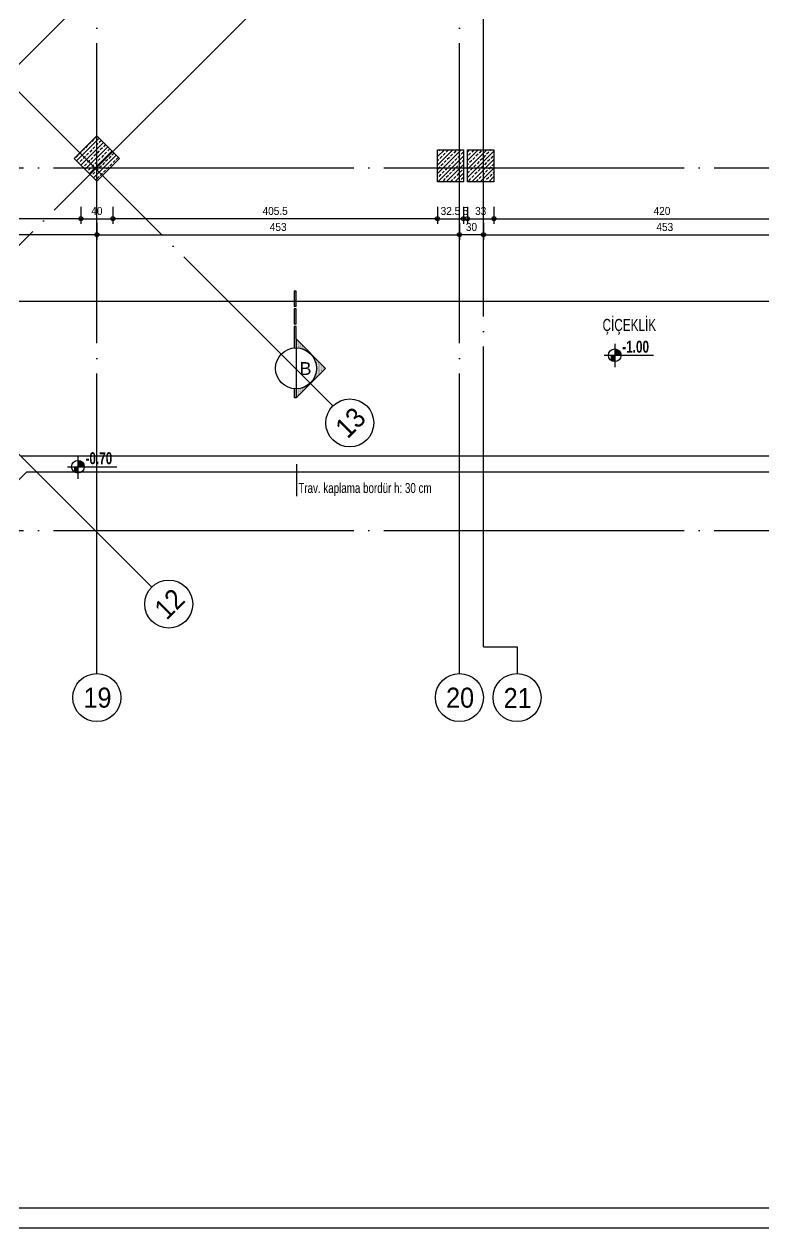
# Model space of a CAD drawing. Extents: x 460786 to 545292, y 30998 to 41694.
# Drawn here: x 489388 to 490312, y 37194 to 38698 of the extents above; entities that cross this region are included whole.
import ezdxf
from ezdxf.enums import TextEntityAlignment as Align

# ---------------------------------------------------------------- set-up
doc = ezdxf.new("R2010")
doc.units = 0
doc.header["$LTSCALE"] = 50
doc.header["$MEASUREMENT"] = 0
doc.header["$PDMODE"] = 35
doc.linetypes.add('DASHDOT', pattern=[5.5, 5, -0.25, 0, -0.25])
doc.layers.get('0').update_dxf_attribs({"linetype": 'CONTINUOUS'})
doc.layers.get('Defpoints').update_dxf_attribs({"linetype": 'CONTINUOUS'})
for name, color, linetype in [('A-Aks Balonu', 2, 'CONTINUOUS'), ('A-Aks Dikey', 12, 'DASHDOT'), ('A-Aks Yatay', 12, 'DASHDOT'), ('A-Betonarme', 6, 'CONTINUOUS'), ('A-Gör 2', 40, 'CONTINUOUS'), ('A-Kesit Yazi', 4, 'CONTINUOUS'), ('A-Kot', 3, 'CONTINUOUS'), ('A-Lejant', 23, 'CONTINUOUS'), ('A-Olcu DIS Yatay', 8, 'CONTINUOUS'), ('A-Tarama 1', 9, 'CONTINUOUS'), ('A-Yazı 1', 200, 'CONTINUOUS'), ('A-Yazı 2', 205, 'CONTINUOUS')]:
    doc.layers.add(name, color=color, linetype=linetype)
doc.styles.add('blkan', font='arial.ttf', dxfattribs={"width": 0.9, "height": 12.5})
doc.styles.get("Standard").update_dxf_attribs({"font": 'arial.ttf', "width": 0.9})
doc.styles.add('STANDARD1', font='arial.ttf')
doc.styles.add('YAZI', font='arialbd.ttf', dxfattribs={"width": 0.9, "height": 150})
doc.dimstyles.new('EXIT', dxfattribs={"dimscale": 50, "dimtxt": 0.23, "dimasz": 0.03, "dimexe": 0.125, "dimexo": 0.5, "dimgap": 0.09, "dimtad": 1, "dimzin": 1, "dimdsep": 46, "dimtxsty": 'Standard', "dimblk": 'TICK', "dimcen": 0.2, "dimadec": 0, "dimazin": 0, "dimtfac": 1, "dimtix": 1, "dimtofl": 0, "dimtmove": 2, "dimatfit": 3, "dimldrblk": 'TICK', "dimfxl": 1, "dimtolj": 1, "dimtzin": 1, "dimarcsym": 0})
pattern_1 = [(225, (-3046.124, 0), (5.30330086, -5.30330086), []), (225, (-3051.4276, 6e-16), (5.30330086, -5.30330086), [3.75, -1.875])]

# ---------------------------------------------------------------- blocks, each defined once
blk = doc.blocks.new('aks')
blk.add_circle((-0.8, 38.6), 60)
at = {"width": 0.9}
blk.add_attdef('AKSNO', text='', height=50, dxfattribs=at).set_placement((-0.8, 38.6), align=Align.MIDDLE_CENTER)
blk = doc.blocks.new('kot-p200')
for p, q in [((11, 26), (11, -46.7)), ((13.6, 10.3), (13.6, -10.4)), ((16.2, 9.8), (16.2, -10.4)), ((18.9, 8.9), (18.9, -10.4)), ((21.5, 7.5), (21.5, -10.4)), ((24.1, 5.6), (24.1, -10.4)), ((26.7, 2.8), (26.7, -10.4)), ((132.5, -10.4), (-21.8, -10.4)), ((0.5, -10.4), (0.5, -25.8)), ((3.1, -10.4), (3.1, -27.2)), ((5.7, -10.4), (5.7, -28.1)), ((8.4, -10.4), (8.4, -28.7)), ((29.4, -1.8), (29.4, -10.4))]:
    blk.add_line(p, q)
blk.add_circle((11.1, -9.2), 19.7)
at = {"style": 'YAZI', "width": 0.7}
blk.add_attdef('KABAKOT', (34.7, -1.3), '', height=37.5, dxfattribs=at)
blk = doc.blocks.new('*X5')
at = {"color": 0}
for p, q in [((116.35625, 394.9875), (116.35625, 394.9875)), ((116.3625, 395), (116.3625, 395)), ((116.36875, 394.9875), (116.36875, 394.9875)), ((116.375, 395), (116.375, 395)), ((116.38125, 395.0125), (116.38125, 395.0125)), ((116.38125, 394.9875), (116.38125, 394.9875)), ((116.3875, 395.025), (116.3875, 395.025)), ((116.3875, 395), (116.3875, 395)), ((116.39375, 395.0125), (116.39375, 395.0125)), ((116.39375, 394.9875), (116.39375, 394.9875)), ((116.4, 395.025), (116.4, 395.025)), ((116.4, 395), (116.4, 395)), ((116.40625, 395.0375), (116.40625, 395.0375)), ((116.40625, 395.0125), (116.40625, 395.0125)), ((116.40625, 394.9875), (116.40625, 394.9875)), ((116.4125, 395.05), (116.4125, 395.05)), ((116.4125, 395.025), (116.4125, 395.025)), ((116.4125, 395), (116.4125, 395)), ((116.41875, 395.0375), (116.41875, 395.0375)), ((116.41875, 395.0125), (116.41875, 395.0125)), ((116.425, 395.05), (116.425, 395.05)), ((116.425, 395.025), (116.425, 395.025)), ((116.425, 395), (116.425, 395)), ((116.43125, 395.0625), (116.43125, 395.0625)), ((116.43125, 395.0375), (116.43125, 395.0375)), ((116.43125, 395.0125), (116.43125, 395.0125)), ((116.4375, 395.075), (116.4375, 395.075)), ((116.4375, 395.05), (116.4375, 395.05)), ((116.4375, 395.025), (116.4375, 395.025)), ((116.4375, 395), (116.4375, 395)), ((116.44375, 395.0625), (116.44375, 395.0625)), ((116.44375, 395.0375), (116.44375, 395.0375)), ((116.44375, 395.0125), (116.44375, 395.0125)), ((116.45, 395.075), (116.45, 395.075)), ((116.45, 395.05), (116.45, 395.05)), ((116.45, 395.025), (116.45, 395.025)), ((116.45, 395), (116.45, 395)), ((116.45625, 395.0875), (116.45625, 395.0875)), ((116.45625, 395.0625), (116.45625, 395.0625)), ((116.45625, 395.0375), (116.45625, 395.0375)), ((116.45625, 395.0125), (116.45625, 395.0125)), ((116.4625, 395.1), (116.4625, 395.1)), ((116.4625, 395.075), (116.4625, 395.075)), ((116.4625, 395.05), (116.4625, 395.05)), ((116.4625, 395.025), (116.4625, 395.025)), ((116.4625, 395), (116.4625, 395)), ((116.46875, 395.0875), (116.46875, 395.0875)), ((116.46875, 395.0625), (116.46875, 395.0625)), ((116.46875, 395.0375), (116.46875, 395.0375)), ((116.46875, 395.0125), (116.46875, 395.0125)), ((116.475, 395.1), (116.475, 395.1)), ((116.475, 395.075), (116.475, 395.075)), ((116.475, 395.05), (116.475, 395.05)), ((116.475, 395.025), (116.475, 395.025)), ((116.48125, 395.1125), (116.48125, 395.1125)), ((116.48125, 395.0875), (116.48125, 395.0875)), ((116.48125, 395.0625), (116.48125, 395.0625)), ((116.48125, 395.0375), (116.48125, 395.0375)), ((116.48125, 395.0125), (116.48125, 395.0125)), ((116.4875, 395.125), (116.4875, 395.125)), ((116.4875, 395.1), (116.4875, 395.1)), ((116.4875, 395.075), (116.4875, 395.075)), ((116.4875, 395.05), (116.4875, 395.05)), ((116.4875, 395.025), (116.4875, 395.025)), ((116.49375, 395.1125), (116.49375, 395.1125)), ((116.49375, 395.0875), (116.49375, 395.0875)), ((116.49375, 395.0625), (116.49375, 395.0625)), ((116.49375, 395.0375), (116.49375, 395.0375)), ((116.49375, 395.0125), (116.49375, 395.0125)), ((116.5, 395.125), (116.5, 395.125)), ((116.5, 395.1), (116.5, 395.1)), ((116.5, 395.075), (116.5, 395.075)), ((116.5, 395.05), (116.5, 395.05)), ((116.5, 395.025), (116.5, 395.025)), ((116.50625, 395.1375), (116.50625, 395.1375)), ((116.50625, 395.1125), (116.50625, 395.1125)), ((116.50625, 395.0875), (116.50625, 395.0875)), ((116.50625, 395.0625), (116.50625, 395.0625)), ((116.50625, 395.0375), (116.50625, 395.0375)), ((116.50625, 395.0125), (116.50625, 395.0125)), ((116.5125, 395.15), (116.5125, 395.15)), ((116.5125, 395.125), (116.5125, 395.125)), ((116.5125, 395.1), (116.5125, 395.1)), ((116.5125, 395.075), (116.5125, 395.075)), ((116.5125, 395.05), (116.5125, 395.05)), ((116.5125, 395.025), (116.5125, 395.025)), ((116.51875, 395.1375), (116.51875, 395.1375)), ((116.51875, 395.1125), (116.51875, 395.1125)), ((116.51875, 395.0875), (116.51875, 395.0875)), ((116.51875, 395.0625), (116.51875, 395.0625)), ((116.51875, 395.0375), (116.51875, 395.0375)), ((116.51875, 395.0125), (116.51875, 395.0125)), ((116.525, 395.15), (116.525, 395.15)), ((116.525, 395.125), (116.525, 395.125)), ((116.525, 395.1), (116.525, 395.1)), ((116.525, 395.075), (116.525, 395.075)), ((116.525, 395.05), (116.525, 395.05)), ((116.525, 395.025), (116.525, 395.025)), ((116.53125, 395.1625), (116.53125, 395.1625)), ((116.53125, 395.1375), (116.53125, 395.1375)), ((116.53125, 395.1125), (116.53125, 395.1125)), ((116.53125, 395.0875), (116.53125, 395.0875)), ((116.53125, 395.0625), (116.53125, 395.0625)), ((116.53125, 395.0375), (116.53125, 395.0375)), ((116.53125, 395.0125), (116.53125, 395.0125)), ((116.5375, 395.175), (116.5375, 395.175)), ((116.5375, 395.15), (116.5375, 395.15)), ((116.5375, 395.125), (116.5375, 395.125)), ((116.5375, 395.1), (116.5375, 395.1)), ((116.5375, 395.075), (116.5375, 395.075)), ((116.5375, 395.05), (116.5375, 395.05)), ((116.5375, 395.025), (116.5375, 395.025)), ((116.54375, 395.1625), (116.54375, 395.1625)), ((116.54375, 395.1375), (116.54375, 395.1375)), ((116.54375, 395.1125), (116.54375, 395.1125)), ((116.54375, 395.0875), (116.54375, 395.0875)), ((116.54375, 395.0625), (116.54375, 395.0625)), ((116.54375, 395.0375), (116.54375, 395.0375)), ((116.54375, 395.0125), (116.54375, 395.0125)), ((116.55, 395.15), (116.55, 395.15)), ((116.55, 395.125), (116.55, 395.125)), ((116.55, 395.1), (116.55, 395.1)), ((116.55, 395.075), (116.55, 395.075)), ((116.55, 395.05), (116.55, 395.05)), ((116.55, 395.025), (116.55, 395.025)), ((116.55625, 395.1625), (116.55625, 395.1625)), ((116.55625, 395.1375), (116.55625, 395.1375)), ((116.55625, 395.1125), (116.55625, 395.1125)), ((116.55625, 395.0875), (116.55625, 395.0875)), ((116.55625, 395.0625), (116.55625, 395.0625)), ((116.55625, 395.0375), (116.55625, 395.0375)), ((116.55625, 395.0125), (116.55625, 395.0125)), ((116.5625, 395.15), (116.5625, 395.15)), ((116.5625, 395.125), (116.5625, 395.125)), ((116.5625, 395.1), (116.5625, 395.1)), ((116.5625, 395.075), (116.5625, 395.075)), ((116.5625, 395.05), (116.5625, 395.05)), ((116.5625, 395.025), (116.5625, 395.025)), ((116.56875, 395.1375), (116.56875, 395.1375)), ((116.56875, 395.1125), (116.56875, 395.1125)), ((116.56875, 395.0875), (116.56875, 395.0875)), ((116.56875, 395.0625), (116.56875, 395.0625)), ((116.56875, 395.0375), (116.56875, 395.0375)), ((116.56875, 395.0125), (116.56875, 395.0125)), ((116.575, 395.125), (116.575, 395.125)), ((116.575, 395.1), (116.575, 395.1)), ((116.575, 395.075), (116.575, 395.075)), ((116.575, 395.05), (116.575, 395.05)), ((116.575, 395.025), (116.575, 395.025)), ((116.58125, 395.1375), (116.58125, 395.1375)), ((116.58125, 395.1125), (116.58125, 395.1125)), ((116.58125, 395.0875), (116.58125, 395.0875)), ((116.58125, 395.0625), (116.58125, 395.0625)), ((116.58125, 395.0375), (116.58125, 395.0375)), ((116.58125, 395.0125), (116.58125, 395.0125)), ((116.5875, 395.125), (116.5875, 395.125)), ((116.5875, 395.1), (116.5875, 395.1)), ((116.5875, 395.075), (116.5875, 395.075)), ((116.5875, 395.05), (116.5875, 395.05)), ((116.5875, 395.025), (116.5875, 395.025)), ((116.59375, 395.1125), (116.59375, 395.1125)), ((116.59375, 395.0875), (116.59375, 395.0875)), ((116.59375, 395.0625), (116.59375, 395.0625)), ((116.59375, 395.0375), (116.59375, 395.0375)), ((116.59375, 395.0125), (116.59375, 395.0125)), ((116.6, 395.1), (116.6, 395.1)), ((116.6, 395.075), (116.6, 395.075)), ((116.6, 395.05), (116.6, 395.05)), ((116.6, 395.025), (116.6, 395.025)), ((116.60625, 395.1125), (116.60625, 395.1125)), ((116.60625, 395.0875), (116.60625, 395.0875)), ((116.60625, 395.0625), (116.60625, 395.0625)), ((116.60625, 395.0375), (116.60625, 395.0375)), ((116.60625, 395.0125), (116.60625, 395.0125)), ((116.6125, 395.1), (116.6125, 395.1)), ((116.6125, 395.075), (116.6125, 395.075)), ((116.6125, 395.05), (116.6125, 395.05)), ((116.6125, 395.025), (116.6125, 395.025)), ((116.61875, 395.0875), (116.61875, 395.0875)), ((116.61875, 395.0625), (116.61875, 395.0625)), ((116.61875, 395.0375), (116.61875, 395.0375)), ((116.61875, 395.0125), (116.61875, 395.0125)), ((116.625, 395.075), (116.625, 395.075)), ((116.625, 395.05), (116.625, 395.05)), ((116.625, 395.025), (116.625, 395.025)), ((116.625, 395), (116.625, 395)), ((116.63125, 395.0875), (116.63125, 395.0875)), ((116.63125, 395.0625), (116.63125, 395.0625)), ((116.63125, 395.0375), (116.63125, 395.0375)), ((116.63125, 395.0125), (116.63125, 395.0125)), ((116.6375, 395.075), (116.6375, 395.075)), ((116.6375, 395.05), (116.6375, 395.05)), ((116.6375, 395.025), (116.6375, 395.025)), ((116.6375, 395), (116.6375, 395)), ((116.64375, 395.0625), (116.64375, 395.0625)), ((116.64375, 395.0375), (116.64375, 395.0375)), ((116.64375, 395.0125), (116.64375, 395.0125)), ((116.65, 395.05), (116.65, 395.05)), ((116.65, 395.025), (116.65, 395.025)), ((116.65, 395), (116.65, 395)), ((116.65625, 395.0625), (116.65625, 395.0625)), ((116.65625, 395.0375), (116.65625, 395.0375)), ((116.65625, 395.0125), (116.65625, 395.0125)), ((116.6625, 395.05), (116.6625, 395.05)), ((116.6625, 395.025), (116.6625, 395.025)), ((116.6625, 395), (116.6625, 395)), ((116.66875, 395.0375), (116.66875, 395.0375)), ((116.66875, 395.0125), (116.66875, 395.0125)), ((116.66875, 394.9875), (116.66875, 394.9875)), ((116.675, 395.025), (116.675, 395.025)), ((116.675, 395), (116.675, 395)), ((116.68125, 395.0375), (116.68125, 395.0375)), ((116.68125, 395.0125), (116.68125, 395.0125)), ((116.68125, 394.9875), (116.68125, 394.9875)), ((116.6875, 395.025), (116.6875, 395.025)), ((116.6875, 395), (116.6875, 395)), ((116.69375, 395.0125), (116.69375, 395.0125)), ((116.69375, 394.9875), (116.69375, 394.9875)), ((116.7, 395), (116.7, 395)), ((116.70625, 395.0125), (116.70625, 395.0125)), ((116.70625, 394.9875), (116.70625, 394.9875)), ((116.7125, 395), (116.7125, 395)), ((116.71875, 394.9875), (116.71875, 394.9875)), ((116.73125, 394.9875), (116.73125, 394.9875)), ((116.1125, 394.75), (116.1125, 394.75)), ((116.125, 394.75), (116.125, 394.75)), ((116.13125, 394.7625), (116.13125, 394.7625)), ((116.1375, 394.775), (116.1375, 394.775)), ((116.1375, 394.75), (116.1375, 394.75)), ((116.14375, 394.7625), (116.14375, 394.7625)), ((116.15, 394.775), (116.15, 394.775)), ((116.15, 394.75), (116.15, 394.75)), ((116.15625, 394.7875), (116.15625, 394.7875)), ((116.15625, 394.7625), (116.15625, 394.7625)), ((116.1625, 394.8), (116.1625, 394.8)), ((116.1625, 394.775), (116.1625, 394.775)), ((116.1625, 394.75), (116.1625, 394.75)), ((116.16875, 394.7875), (116.16875, 394.7875)), ((116.16875, 394.7625), (116.16875, 394.7625)), ((116.175, 394.8), (116.175, 394.8)), ((116.175, 394.775), (116.175, 394.775)), ((116.18125, 394.8125), (116.18125, 394.8125)), ((116.18125, 394.7875), (116.18125, 394.7875)), ((116.1875, 394.825), (116.1875, 394.825)), ((116.1875, 394.8), (116.1875, 394.8)), ((116.19375, 394.8125), (116.19375, 394.8125)), ((116.2, 394.825), (116.2, 394.825)), ((116.20625, 394.8375), (116.20625, 394.8375)), ((116.2125, 394.85), (116.2125, 394.85)), ((116.23125, 394.8625), (116.23125, 394.8625)), ((116.2375, 394.875), (116.2375, 394.875)), ((116.25625, 394.8875), (116.25625, 394.8875)), ((116.2625, 394.9), (116.2625, 394.9)), ((116.28125, 394.9125), (116.28125, 394.9125)), ((116.2875, 394.925), (116.2875, 394.925)), ((116.30625, 394.9375), (116.30625, 394.9375)), ((116.3125, 394.95), (116.3125, 394.95)), ((116.325, 394.95), (116.325, 394.95)), ((116.33125, 394.9625), (116.33125, 394.9625)), ((116.3375, 394.975), (116.3375, 394.975)), ((116.34375, 394.9625), (116.34375, 394.9625)), ((116.35, 394.975), (116.35, 394.975)), ((116.35625, 394.9625), (116.35625, 394.9625)), ((116.3625, 394.975), (116.3625, 394.975)), ((116.375, 394.975), (116.375, 394.975)), ((116.7125, 394.975), (116.7125, 394.975)), ((116.725, 394.975), (116.725, 394.975)), ((116.73125, 394.9625), (116.73125, 394.9625)), ((116.7375, 394.975), (116.7375, 394.975)), ((116.74375, 394.9625), (116.74375, 394.9625)), ((116.75, 394.95), (116.75, 394.95)), ((116.75625, 394.9625), (116.75625, 394.9625)), ((116.7625, 394.95), (116.7625, 394.95)), ((116.76875, 394.9375), (116.76875, 394.9375)), ((116.78125, 394.9375), (116.78125, 394.9375)), ((116.7875, 394.925), (116.7875, 394.925)), ((116.80625, 394.9125), (116.80625, 394.9125)), ((116.83125, 394.8875), (116.83125, 394.8875)), ((116.85625, 394.8625), (116.85625, 394.8625)), ((116.8625, 394.85), (116.8625, 394.85)), ((116.88125, 394.8375), (116.88125, 394.8375)), ((116.8875, 394.825), (116.8875, 394.825)), ((116.89375, 394.8125), (116.89375, 394.8125)), ((116.9, 394.8), (116.9, 394.8)), ((116.90625, 394.8125), (116.90625, 394.8125)), ((116.90625, 394.7875), (116.90625, 394.7875)), ((116.9125, 394.8), (116.9125, 394.8)), ((116.9125, 394.775), (116.9125, 394.775)), ((116.91875, 394.7875), (116.91875, 394.7875)), ((116.91875, 394.7625), (116.91875, 394.7625)), ((116.925, 394.775), (116.925, 394.775)), ((116.925, 394.75), (116.925, 394.75)), ((116.93125, 394.7875), (116.93125, 394.7875)), ((116.93125, 394.7625), (116.93125, 394.7625)), ((116.9375, 394.775), (116.9375, 394.775)), ((116.9375, 394.75), (116.9375, 394.75)), ((116.94375, 394.7625), (116.94375, 394.7625)), ((116.95, 394.75), (116.95, 394.75)), ((116.95625, 394.7625), (116.95625, 394.7625)), ((116.9625, 394.75), (116.9625, 394.75)), ((115.98125, 394.6125), (115.98125, 394.6125)), ((115.9875, 394.625), (115.9875, 394.625)), ((115.99375, 394.6125), (115.99375, 394.6125)), ((116, 394.625), (116, 394.625)), ((116.00625, 394.6375), (116.00625, 394.6375)), ((116.00625, 394.6125), (116.00625, 394.6125)), ((116.0125, 394.65), (116.0125, 394.65)), ((116.0125, 394.625), (116.0125, 394.625)), ((116.01875, 394.6375), (116.01875, 394.6375)), ((116.01875, 394.6125), (116.01875, 394.6125)), ((116.025, 394.65), (116.025, 394.65)), ((116.025, 394.625), (116.025, 394.625)), ((116.03125, 394.6625), (116.03125, 394.6625)), ((116.03125, 394.6375), (116.03125, 394.6375)), ((116.03125, 394.6125), (116.03125, 394.6125)), ((116.0375, 394.675), (116.0375, 394.675)), ((116.0375, 394.65), (116.0375, 394.65)), ((116.0375, 394.625), (116.0375, 394.625)), ((116.04375, 394.6625), (116.04375, 394.6625)), ((116.04375, 394.6375), (116.04375, 394.6375)), ((116.04375, 394.6125), (116.04375, 394.6125)), ((116.05, 394.675), (116.05, 394.675)), ((116.05, 394.65), (116.05, 394.65)), ((116.05, 394.625), (116.05, 394.625)), ((116.05625, 394.6875), (116.05625, 394.6875)), ((116.05625, 394.6625), (116.05625, 394.6625)), ((116.05625, 394.6375), (116.05625, 394.6375)), ((116.05625, 394.6125), (116.05625, 394.6125)), ((116.0625, 394.7), (116.0625, 394.7)), ((116.0625, 394.675), (116.0625, 394.675)), ((116.0625, 394.65), (116.0625, 394.65)), ((116.0625, 394.625), (116.0625, 394.625)), ((116.06875, 394.6875), (116.06875, 394.6875)), ((116.06875, 394.6625), (116.06875, 394.6625)), ((116.06875, 394.6375), (116.06875, 394.6375)), ((116.06875, 394.6125), (116.06875, 394.6125)), ((116.075, 394.7), (116.075, 394.7)), ((116.075, 394.675), (116.075, 394.675)), ((116.075, 394.65), (116.075, 394.65)), ((116.075, 394.625), (116.075, 394.625)), ((116.08125, 394.7125), (116.08125, 394.7125)), ((116.08125, 394.6875), (116.08125, 394.6875)), ((116.08125, 394.6625), (116.08125, 394.6625)), ((116.08125, 394.6375), (116.08125, 394.6375)), ((116.08125, 394.6125), (116.08125, 394.6125)), ((116.0875, 394.725), (116.0875, 394.725)), ((116.0875, 394.7), (116.0875, 394.7)), ((116.0875, 394.675), (116.0875, 394.675)), ((116.0875, 394.65), (116.0875, 394.65)), ((116.0875, 394.625), (116.0875, 394.625)), ((116.09375, 394.7125), (116.09375, 394.7125)), ((116.09375, 394.6875), (116.09375, 394.6875)), ((116.09375, 394.6625), (116.09375, 394.6625)), ((116.09375, 394.6375), (116.09375, 394.6375)), ((116.09375, 394.6125), (116.09375, 394.6125)), ((116.1, 394.725), (116.1, 394.725)), ((116.1, 394.7), (116.1, 394.7)), ((116.1, 394.675), (116.1, 394.675)), ((116.1, 394.65), (116.1, 394.65)), ((116.1, 394.625), (116.1, 394.625)), ((116.10625, 394.7375), (116.10625, 394.7375)), ((116.10625, 394.7125), (116.10625, 394.7125)), ((116.10625, 394.6875), (116.10625, 394.6875)), ((116.10625, 394.6625), (116.10625, 394.6625)), ((116.10625, 394.6375), (116.10625, 394.6375)), ((116.10625, 394.6125), (116.10625, 394.6125)), ((116.1125, 394.725), (116.1125, 394.725)), ((116.1125, 394.7), (116.1125, 394.7)), ((116.1125, 394.675), (116.1125, 394.675)), ((116.1125, 394.65), (116.1125, 394.65)), ((116.1125, 394.625), (116.1125, 394.625)), ((116.11875, 394.7375), (116.11875, 394.7375)), ((116.11875, 394.7125), (116.11875, 394.7125)), ((116.11875, 394.6875), (116.11875, 394.6875)), ((116.11875, 394.6625), (116.11875, 394.6625)), ((116.11875, 394.6375), (116.11875, 394.6375)), ((116.11875, 394.6125), (116.11875, 394.6125)), ((116.125, 394.725), (116.125, 394.725)), ((116.125, 394.7), (116.125, 394.7)), ((116.125, 394.675), (116.125, 394.675)), ((116.125, 394.65), (116.125, 394.65)), ((116.125, 394.625), (116.125, 394.625)), ((116.13125, 394.7375), (116.13125, 394.7375)), ((116.13125, 394.7125), (116.13125, 394.7125)), ((116.13125, 394.6875), (116.13125, 394.6875)), ((116.13125, 394.6625), (116.13125, 394.6625)), ((116.13125, 394.6375), (116.13125, 394.6375)), ((116.13125, 394.6125), (116.13125, 394.6125)), ((116.1375, 394.725), (116.1375, 394.725)), ((116.1375, 394.7), (116.1375, 394.7)), ((116.1375, 394.675), (116.1375, 394.675)), ((116.1375, 394.65), (116.1375, 394.65)), ((116.1375, 394.625), (116.1375, 394.625)), ((116.14375, 394.7375), (116.14375, 394.7375)), ((116.14375, 394.7125), (116.14375, 394.7125)), ((116.14375, 394.6875), (116.14375, 394.6875)), ((116.14375, 394.6625), (116.14375, 394.6625)), ((116.15, 394.725), (116.15, 394.725)), ((116.15, 394.7), (116.15, 394.7)), ((116.15625, 394.7375), (116.15625, 394.7375)), ((116.925, 394.725), (116.925, 394.725)), ((116.93125, 394.7375), (116.93125, 394.7375)), ((116.93125, 394.7125), (116.93125, 394.7125)), ((116.9375, 394.725), (116.9375, 394.725)), ((116.9375, 394.7), (116.9375, 394.7)), ((116.9375, 394.675), (116.9375, 394.675)), ((116.94375, 394.7375), (116.94375, 394.7375)), ((116.94375, 394.7125), (116.94375, 394.7125)), ((116.94375, 394.6875), (116.94375, 394.6875)), ((116.94375, 394.6625), (116.94375, 394.6625)), ((116.94375, 394.6375), (116.94375, 394.6375)), ((116.94375, 394.6125), (116.94375, 394.6125)), ((116.95, 394.725), (116.95, 394.725)), ((116.95, 394.7), (116.95, 394.7)), ((116.95, 394.675), (116.95, 394.675)), ((116.95, 394.65), (116.95, 394.65)), ((116.95, 394.625), (116.95, 394.625)), ((116.95625, 394.7375), (116.95625, 394.7375)), ((116.95625, 394.7125), (116.95625, 394.7125)), ((116.95625, 394.6875), (116.95625, 394.6875)), ((116.95625, 394.6625), (116.95625, 394.6625)), ((116.95625, 394.6375), (116.95625, 394.6375)), ((116.95625, 394.6125), (116.95625, 394.6125)), ((116.9625, 394.725), (116.9625, 394.725)), ((116.9625, 394.7), (116.9625, 394.7)), ((116.9625, 394.675), (116.9625, 394.675)), ((116.9625, 394.65), (116.9625, 394.65)), ((116.9625, 394.625), (116.9625, 394.625)), ((116.96875, 394.7375), (116.96875, 394.7375)), ((116.96875, 394.7125), (116.96875, 394.7125)), ((116.96875, 394.6875), (116.96875, 394.6875)), ((116.96875, 394.6625), (116.96875, 394.6625)), ((116.96875, 394.6375), (116.96875, 394.6375)), ((116.96875, 394.6125), (116.96875, 394.6125)), ((116.975, 394.725), (116.975, 394.725)), ((116.975, 394.7), (116.975, 394.7)), ((116.975, 394.675), (116.975, 394.675)), ((116.975, 394.65), (116.975, 394.65)), ((116.975, 394.625), (116.975, 394.625)), ((116.98125, 394.7375), (116.98125, 394.7375)), ((116.98125, 394.7125), (116.98125, 394.7125)), ((116.98125, 394.6875), (116.98125, 394.6875)), ((116.98125, 394.6625), (116.98125, 394.6625)), ((116.98125, 394.6375), (116.98125, 394.6375)), ((116.98125, 394.6125), (116.98125, 394.6125)), ((116.9875, 394.725), (116.9875, 394.725)), ((116.9875, 394.7), (116.9875, 394.7)), ((116.9875, 394.675), (116.9875, 394.675)), ((116.9875, 394.65), (116.9875, 394.65)), ((116.9875, 394.625), (116.9875, 394.625)), ((116.99375, 394.7125), (116.99375, 394.7125)), ((116.99375, 394.6875), (116.99375, 394.6875)), ((116.99375, 394.6625), (116.99375, 394.6625)), ((116.99375, 394.6375), (116.99375, 394.6375)), ((116.99375, 394.6125), (116.99375, 394.6125)), ((117, 394.7), (117, 394.7)), ((117, 394.675), (117, 394.675)), ((117, 394.65), (117, 394.65)), ((117, 394.625), (117, 394.625)), ((117.00625, 394.7125), (117.00625, 394.7125)), ((117.00625, 394.6875), (117.00625, 394.6875)), ((117.00625, 394.6625), (117.00625, 394.6625)), ((117.00625, 394.6375), (117.00625, 394.6375)), ((117.00625, 394.6125), (117.00625, 394.6125)), ((117.0125, 394.7), (117.0125, 394.7)), ((117.0125, 394.675), (117.0125, 394.675)), ((117.0125, 394.65), (117.0125, 394.65)), ((117.0125, 394.625), (117.0125, 394.625)), ((117.01875, 394.6875), (117.01875, 394.6875)), ((117.01875, 394.6625), (117.01875, 394.6625)), ((117.01875, 394.6375), (117.01875, 394.6375)), ((117.01875, 394.6125), (117.01875, 394.6125)), ((117.025, 394.675), (117.025, 394.675)), ((117.025, 394.65), (117.025, 394.65)), ((117.025, 394.625), (117.025, 394.625)), ((117.03125, 394.6875), (117.03125, 394.6875)), ((117.03125, 394.6625), (117.03125, 394.6625)), ((117.03125, 394.6375), (117.03125, 394.6375)), ((117.03125, 394.6125), (117.03125, 394.6125)), ((117.0375, 394.675), (117.0375, 394.675)), ((117.0375, 394.65), (117.0375, 394.65)), ((117.0375, 394.625), (117.0375, 394.625)), ((117.04375, 394.6625), (117.04375, 394.6625)), ((117.04375, 394.6375), (117.04375, 394.6375)), ((117.04375, 394.6125), (117.04375, 394.6125)), ((117.05, 394.65), (117.05, 394.65)), ((117.05, 394.625), (117.05, 394.625)), ((117.05625, 394.6625), (117.05625, 394.6625)), ((117.05625, 394.6375), (117.05625, 394.6375)), ((117.05625, 394.6125), (117.05625, 394.6125)), ((117.0625, 394.65), (117.0625, 394.65)), ((117.0625, 394.625), (117.0625, 394.625)), ((117.06875, 394.6375), (117.06875, 394.6375)), ((117.06875, 394.6125), (117.06875, 394.6125)), ((117.075, 394.625), (117.075, 394.625)), ((117.08125, 394.6375), (117.08125, 394.6375)), ((117.08125, 394.6125), (117.08125, 394.6125)), ((117.0875, 394.625), (117.0875, 394.625)), ((117.09375, 394.6125), (117.09375, 394.6125)), ((117.10625, 394.6125), (117.10625, 394.6125))]:
    blk.add_line(p, q, dxfattribs=at)
blk = doc.blocks.new('kesit-p2')
h = blk.add_hatch()
h.set_pattern_fill('DOTS', scale=0.2, angle=90)
h.set_pattern_definition([(90, (294857.23727, 191937.31927), (-0.3175, 0.15875), [0, -0.3175])])
h.paths.add_polyline_path([(107.5, 62.4), (107.5, 51.2, -0.023249), (109.9, 51.1), (109.9, 62.4)])
h.paths.add_polyline_path([(107.5, 0), (107.5, -11.2), (107.5, -26.5), (109.9, -26.5), (109.9, 0.1, -0.023249)])
h.paths.add_polyline_path([(107.5, -29.5), (107.5, -48.6), (109.9, -48.6), (109.9, -29.5)])
h.paths.add_polyline_path([(107.5, -51.5), (107.5, -70.6), (109.9, -70.6), (109.9, -51.5)])
at = {"color": 0}
for p, q in [((107.5, 62.4), (70.7, 25.6)), ((107.5, -11.2), (107.5, 62.4)), ((109.9, 51.1), (109.9, 62.4)), ((107.5, -11.2), (70.7, 25.6)), ((109.9, -26.5), (109.9, 0.1)), ((109.9, -48.6), (109.9, -29.5)), ((109.9, -70.6), (109.9, -51.5))]:
    blk.add_line(p, q, dxfattribs=at)
for p, q in [((107.5, 62.4), (109.9, 62.4)), ((107.5, -11.2), (107.5, -26.5)), ((107.5, -26.5), (109.9, -26.5)), ((107.5, -29.5), (107.5, -48.6)), ((107.5, -29.5), (109.9, -29.5)), ((107.5, -48.6), (109.9, -48.6)), ((107.5, -51.5), (107.5, -70.6)), ((107.5, -51.5), (109.9, -51.5)), ((107.5, -70.6), (109.9, -70.6))]:
    blk.add_line(p, q)
blk.add_circle((107.5, 25.6), 25.6, dxfattribs=at)
at = {"color": 7, "xscale": 64, "yscale": 64, "zscale": 64, "rotation": 90}
blk.add_blockref('*X5', (25362.4, -7433.1), dxfattribs=at)
at = {"style": 'STANDARD1'}
blk.add_attdef('TEXT', text='', height=16, dxfattribs=at).set_placement((95.7, 25.8), align=Align.MIDDLE_CENTER)
at = {"style": 'STANDARD1', "width": 0.6}
blk.add_attdef('TEXT', text='', height=12, dxfattribs=at).set_placement((119.9, 26.6), align=Align.MIDDLE_CENTER)
blk = doc.blocks.new('TICK', base_point=(53.7, 38.1))
blk.add_line((55.4, 38.1), (52, 38.1))
blk.add_circle((53.7, 38.1), 1.67)
blk = doc.blocks.new('*D554')
at = {"layer": 'A-Olcu DIS Yatay', "color": 0, "lineweight": -2, "transparency": 16777216}
for p, q in [((489026.1, 38449.5), (489026.1, 38428.2)), ((489479.1, 38449.5), (489479.1, 38428.2)), ((489477.6, 38434.5), (489027.6, 38434.5))]:
    blk.add_line(p, q, dxfattribs=at)
at = {"layer": 'Defpoints', "color": 0, "transparency": 16777216}
for p in [(489026.1, 38474.5), (489479.1, 38474.5), (489026.1, 38434.5)]:
    blk.add_point(p, dxfattribs=at)
at = {"layer": 'A-Olcu DIS Yatay', "color": 0, "lineweight": -2, "transparency": 16777216, "xscale": 1.5, "yscale": 1.5, "zscale": 1.5}
for p, rotation in [((489026.1, 38434.5), 179.9999999999964), ((489479.1, 38434.5), 359.9999999999963)]:
    blk.add_blockref('TICK', p, dxfattribs=dict(at, rotation=rotation))
at = {"layer": 'A-Olcu DIS Yatay', "color": 0, "transparency": 16777216, "insert": (489252.6, 38444.1), "char_height": 10, "attachment_point": 5}
blk.add_mtext('\\A1;453', dxfattribs=at)
blk = doc.blocks.new('*D555')
at = {"layer": 'A-Olcu DIS Yatay', "color": 0, "lineweight": -2, "transparency": 16777216}
for p, q in [((489479.1, 38449.5), (489479.1, 38428.2)), ((489932.1, 38449.5), (489932.1, 38428.2)), ((489480.6, 38434.5), (489930.6, 38434.5))]:
    blk.add_line(p, q, dxfattribs=at)
at = {"layer": 'Defpoints', "color": 0, "transparency": 16777216}
for p in [(489479.1, 38474.5), (489932.1, 38474.5), (489932.1, 38434.5)]:
    blk.add_point(p, dxfattribs=at)
at = {"layer": 'A-Olcu DIS Yatay', "color": 0, "lineweight": -2, "transparency": 16777216, "xscale": 1.5, "yscale": 1.5, "zscale": 1.5, "rotation": 180}
blk.add_blockref('TICK', (489479.1, 38434.5), dxfattribs=at)
at = {"layer": 'A-Olcu DIS Yatay', "color": 0, "lineweight": -2, "transparency": 16777216, "xscale": 1.5, "yscale": 1.5, "zscale": 1.5}
blk.add_blockref('TICK', (489932.1, 38434.5), dxfattribs=at)
at = {"layer": 'A-Olcu DIS Yatay', "color": 0, "transparency": 16777216, "insert": (489705.6, 38444.1), "char_height": 10, "attachment_point": 5}
blk.add_mtext('\\A1;453', dxfattribs=at)
blk = doc.blocks.new('*D556')
at = {"layer": 'A-Olcu DIS Yatay', "color": 0, "lineweight": -2, "transparency": 16777216}
for p, q in [((489932.1, 38449.5), (489932.1, 38428.2)), ((489962.1, 38449.5), (489962.1, 38428.2)), ((489960.6, 38434.5), (489933.6, 38434.5))]:
    blk.add_line(p, q, dxfattribs=at)
at = {"layer": 'Defpoints', "color": 0, "transparency": 16777216}
for p in [(489932.1, 38474.5), (489962.1, 38474.5), (489932.1, 38434.5)]:
    blk.add_point(p, dxfattribs=at)
at = {"layer": 'A-Olcu DIS Yatay', "color": 0, "lineweight": -2, "transparency": 16777216, "xscale": 1.5, "yscale": 1.5, "zscale": 1.5}
for p, rotation in [((489932.1, 38434.5), 180.0000000000139), ((489962.1, 38434.5), 1.390887405250396e-11)]:
    blk.add_blockref('TICK', p, dxfattribs=dict(at, rotation=rotation))
at = {"layer": 'A-Olcu DIS Yatay', "color": 0, "transparency": 16777216, "insert": (489947.1, 38444.1), "char_height": 10, "attachment_point": 5}
blk.add_mtext('\\A1;30', dxfattribs=at)
blk = doc.blocks.new('*D557')
at = {"layer": 'A-Olcu DIS Yatay', "color": 0, "lineweight": -2, "transparency": 16777216}
for p, q in [((489962.1, 38449.5), (489962.1, 38428.2)), ((490415.1, 38449.5), (490415.1, 38428.2)), ((489963.6, 38434.5), (490413.6, 38434.5))]:
    blk.add_line(p, q, dxfattribs=at)
at = {"layer": 'Defpoints', "color": 0, "transparency": 16777216}
for p in [(489962.1, 38474.5), (490415.1, 38474.5), (490415.1, 38434.5)]:
    blk.add_point(p, dxfattribs=at)
at = {"layer": 'A-Olcu DIS Yatay', "color": 0, "lineweight": -2, "transparency": 16777216, "xscale": 1.5, "yscale": 1.5, "zscale": 1.5, "rotation": 180}
blk.add_blockref('TICK', (489962.1, 38434.5), dxfattribs=at)
at = {"layer": 'A-Olcu DIS Yatay', "color": 0, "lineweight": -2, "transparency": 16777216, "xscale": 1.5, "yscale": 1.5, "zscale": 1.5}
blk.add_blockref('TICK', (490415.1, 38434.5), dxfattribs=at)
at = {"layer": 'A-Olcu DIS Yatay', "color": 0, "transparency": 16777216, "insert": (490188.6, 38444.1), "char_height": 10, "attachment_point": 5}
blk.add_mtext('\\A1;453', dxfattribs=at)
blk = doc.blocks.new('*D570')
at = {"layer": 'A-Olcu DIS Yatay', "color": 0, "lineweight": -2, "transparency": 16777216}
for p, q in [((489031.7, 38469.5), (489031.7, 38448.2)), ((489459.1, 38469.5), (489459.1, 38448.2)), ((489457.6, 38454.5), (489033.2, 38454.5))]:
    blk.add_line(p, q, dxfattribs=at)
at = {"layer": 'Defpoints', "color": 0, "transparency": 16777216}
for p in [(489031.7, 38494.5), (489459.1, 38494.5), (489031.7, 38454.5)]:
    blk.add_point(p, dxfattribs=at)
at = {"layer": 'A-Olcu DIS Yatay', "color": 0, "lineweight": -2, "transparency": 16777216, "xscale": 1.5, "yscale": 1.5, "zscale": 1.5}
for p, rotation in [((489031.7, 38454.5), 179.999999999998), ((489459.1, 38454.5), 359.9999999999981)]:
    blk.add_blockref('TICK', p, dxfattribs=dict(at, rotation=rotation))
at = {"layer": 'A-Olcu DIS Yatay', "color": 0, "transparency": 16777216, "insert": (489245.4, 38464), "char_height": 10, "attachment_point": 5}
blk.add_mtext('\\A1;427.4', dxfattribs=at)
blk = doc.blocks.new('*D571')
at = {"layer": 'A-Olcu DIS Yatay', "color": 0, "lineweight": -2, "transparency": 16777216}
for p, q in [((489459.1, 38469.5), (489459.1, 38448.2)), ((489499.1, 38469.5), (489499.1, 38448.2)), ((489460.6, 38454.5), (489497.6, 38454.5))]:
    blk.add_line(p, q, dxfattribs=at)
at = {"layer": 'Defpoints', "color": 0, "transparency": 16777216}
for p in [(489459.1, 38494.5), (489499.1, 38494.5), (489499.1, 38454.5)]:
    blk.add_point(p, dxfattribs=at)
at = {"layer": 'A-Olcu DIS Yatay', "color": 0, "lineweight": -2, "transparency": 16777216, "xscale": 1.5, "yscale": 1.5, "zscale": 1.5, "rotation": 180}
blk.add_blockref('TICK', (489459.1, 38454.5), dxfattribs=at)
at = {"layer": 'A-Olcu DIS Yatay', "color": 0, "lineweight": -2, "transparency": 16777216, "xscale": 1.5, "yscale": 1.5, "zscale": 1.5}
blk.add_blockref('TICK', (489499.1, 38454.5), dxfattribs=at)
at = {"layer": 'A-Olcu DIS Yatay', "color": 0, "transparency": 16777216, "insert": (489479.1, 38464.1), "char_height": 10, "attachment_point": 5}
blk.add_mtext('\\A1;40', dxfattribs=at)
blk = doc.blocks.new('*D572')
at = {"layer": 'A-Olcu DIS Yatay', "color": 0, "lineweight": -2, "transparency": 16777216}
for p, q in [((489499.1, 38469.5), (489499.1, 38448.2)), ((489904.6, 38469.5), (489904.6, 38448.2)), ((489903.1, 38454.5), (489500.6, 38454.5))]:
    blk.add_line(p, q, dxfattribs=at)
at = {"layer": 'Defpoints', "color": 0, "transparency": 16777216}
for p in [(489499.1, 38494.5), (489904.6, 38494.5), (489499.1, 38454.5)]:
    blk.add_point(p, dxfattribs=at)
at = {"layer": 'A-Olcu DIS Yatay', "color": 0, "lineweight": -2, "transparency": 16777216, "xscale": 1.5, "yscale": 1.5, "zscale": 1.5}
for p, rotation in [((489499.1, 38454.5), 179.999999999998), ((489904.6, 38454.5), 359.999999999998)]:
    blk.add_blockref('TICK', p, dxfattribs=dict(at, rotation=rotation))
at = {"layer": 'A-Olcu DIS Yatay', "color": 0, "transparency": 16777216, "insert": (489701.8, 38464.1), "char_height": 10, "attachment_point": 5}
blk.add_mtext('\\A1;405.5', dxfattribs=at)
blk = doc.blocks.new('*D573')
at = {"layer": 'A-Olcu DIS Yatay', "color": 0, "lineweight": -2, "transparency": 16777216}
for p, q in [((489975.1, 38469.5), (489975.1, 38448.2)), ((490395.1, 38469.5), (490395.1, 38448.2)), ((489976.6, 38454.5), (490393.6, 38454.5))]:
    blk.add_line(p, q, dxfattribs=at)
at = {"layer": 'Defpoints', "color": 0, "transparency": 16777216}
for p in [(489975.1, 38494.5), (490395.1, 38494.5), (490395.1, 38454.5)]:
    blk.add_point(p, dxfattribs=at)
at = {"layer": 'A-Olcu DIS Yatay', "color": 0, "lineweight": -2, "transparency": 16777216, "xscale": 1.5, "yscale": 1.5, "zscale": 1.5, "rotation": 180}
blk.add_blockref('TICK', (489975.1, 38454.5), dxfattribs=at)
at = {"layer": 'A-Olcu DIS Yatay', "color": 0, "lineweight": -2, "transparency": 16777216, "xscale": 1.5, "yscale": 1.5, "zscale": 1.5}
blk.add_blockref('TICK', (490395.1, 38454.5), dxfattribs=at)
at = {"layer": 'A-Olcu DIS Yatay', "color": 0, "transparency": 16777216, "insert": (490185.1, 38464.1), "char_height": 10, "attachment_point": 5}
blk.add_mtext('\\A1;420', dxfattribs=at)
blk = doc.blocks.new('*D574')
at = {"layer": 'A-Olcu DIS Yatay', "color": 0, "lineweight": -2, "transparency": 16777216}
for p, q in [((489904.6, 38469.5), (489904.6, 38448.2)), ((489937.1, 38469.5), (489937.1, 38448.2)), ((489906.1, 38454.5), (489935.6, 38454.5))]:
    blk.add_line(p, q, dxfattribs=at)
at = {"layer": 'Defpoints', "color": 0, "transparency": 16777216}
for p in [(489904.6, 38494.5), (489937.1, 38494.5), (489937.1, 38454.5)]:
    blk.add_point(p, dxfattribs=at)
at = {"layer": 'A-Olcu DIS Yatay', "color": 0, "lineweight": -2, "transparency": 16777216, "xscale": 1.5, "yscale": 1.5, "zscale": 1.5, "rotation": 180}
blk.add_blockref('TICK', (489904.6, 38454.5), dxfattribs=at)
at = {"layer": 'A-Olcu DIS Yatay', "color": 0, "lineweight": -2, "transparency": 16777216, "xscale": 1.5, "yscale": 1.5, "zscale": 1.5}
blk.add_blockref('TICK', (489937.1, 38454.5), dxfattribs=at)
at = {"layer": 'A-Olcu DIS Yatay', "color": 0, "transparency": 16777216, "insert": (489920.8, 38464.1), "char_height": 10, "attachment_point": 5}
blk.add_mtext('\\A1;32.5', dxfattribs=at)
blk = doc.blocks.new('*D575')
at = {"layer": 'A-Olcu DIS Yatay', "color": 0, "lineweight": -2, "transparency": 16777216}
for p, q in [((489937.1, 38469.5), (489937.1, 38448.2)), ((489942.1, 38469.5), (489942.1, 38448.2)), ((489935.6, 38454.5), (489934.1, 38454.5)), ((489943.6, 38454.5), (489945.1, 38454.5))]:
    blk.add_line(p, q, dxfattribs=at)
at = {"layer": 'Defpoints', "color": 0, "transparency": 16777216}
for p in [(489937.1, 38494.5), (489942.1, 38494.5), (489937.1, 38454.5)]:
    blk.add_point(p, dxfattribs=at)
at = {"layer": 'A-Olcu DIS Yatay', "color": 0, "lineweight": -2, "transparency": 16777216, "xscale": 1.5, "yscale": 1.5, "zscale": 1.5}
for p, rotation in [((489937.1, 38454.5), 6.67000483359077e-10), ((489942.1, 38454.5), 180.000000000667)]:
    blk.add_blockref('TICK', p, dxfattribs=dict(at, rotation=rotation))
at = {"layer": 'A-Olcu DIS Yatay', "color": 0, "transparency": 16777216, "insert": (489939.6, 38464), "char_height": 10, "attachment_point": 5}
blk.add_mtext('\\A1;5', dxfattribs=at)
blk = doc.blocks.new('*D576')
at = {"layer": 'A-Olcu DIS Yatay', "color": 0, "lineweight": -2, "transparency": 16777216}
for p, q in [((489942.1, 38469.5), (489942.1, 38448.2)), ((489975.1, 38469.5), (489975.1, 38448.2)), ((489943.6, 38454.5), (489973.6, 38454.5))]:
    blk.add_line(p, q, dxfattribs=at)
at = {"layer": 'Defpoints', "color": 0, "transparency": 16777216}
for p in [(489942.1, 38494.5), (489975.1, 38494.5), (489975.1, 38454.5)]:
    blk.add_point(p, dxfattribs=at)
at = {"layer": 'A-Olcu DIS Yatay', "color": 0, "lineweight": -2, "transparency": 16777216, "xscale": 1.5, "yscale": 1.5, "zscale": 1.5, "rotation": 180}
blk.add_blockref('TICK', (489942.1, 38454.5), dxfattribs=at)
at = {"layer": 'A-Olcu DIS Yatay', "color": 0, "lineweight": -2, "transparency": 16777216, "xscale": 1.5, "yscale": 1.5, "zscale": 1.5}
blk.add_blockref('TICK', (489975.1, 38454.5), dxfattribs=at)
at = {"layer": 'A-Olcu DIS Yatay', "color": 0, "transparency": 16777216, "insert": (489958.6, 38464.1), "char_height": 10, "attachment_point": 5}
blk.add_mtext('\\A1;33', dxfattribs=at)

msp = doc.modelspace()

# ---------------------------------------------------------------- hatches: boundary and pattern name
at = {"layer": 'A-Tarama 1'}
h = msp.add_hatch(dxfattribs=at)
h.set_pattern_fill('ANSI33', color=256, scale=30, angle=180, style=0)
h.set_pattern_definition(pattern_1)
h.paths.add_polyline_path([(489498.88, 38538.3), (489479.08, 38558.1), (489457.73, 38536.75), (489476.27, 38518.2), (489478.78, 38518.2)])
h.paths.add_polyline_path([(489457.73, 38536.75), (489450.8, 38529.81), (489462.41, 38518.2), (489476.27, 38518.2)])
h.paths.add_polyline_path([(489477.53, 38516.95), (489476.27, 38518.2), (489462.41, 38518.2), (489470.59, 38510.02)])
h.paths.add_polyline_path([(489478.78, 38518.2), (489476.27, 38518.2), (489477.53, 38516.95)])
h.paths.add_polyline_path([(489477.53, 38516.95), (489470.59, 38510.02), (489479.08, 38501.53), (489486.01, 38508.46)])
h.paths.add_polyline_path([(489495.75, 38518.2), (489478.78, 38518.2), (489477.53, 38516.95), (489486.01, 38508.46)])
h.paths.add_polyline_path([(489507.36, 38529.81), (489498.88, 38538.3), (489478.78, 38518.2), (489495.75, 38518.2)])
h = msp.add_hatch(dxfattribs=at)
h.set_pattern_fill('ANSI33', color=256, scale=30, angle=180, style=0)
h.set_pattern_definition(pattern_1)
h.paths.add_polyline_path([(489937.08, 38540.68), (489904.58, 38540.68), (489904.58, 38518.2), (489937.08, 38518.2)])
h.paths.add_polyline_path([(489937.08, 38518.2), (489904.58, 38518.2), (489904.58, 38500.75), (489937.08, 38500.69)])
h.paths.add_polyline_path([(489975.08, 38518.2), (489942.08, 38518.2), (489942.08, 38500.68), (489975.08, 38500.62)])
h.paths.add_polyline_path([(489975.08, 38540.68), (489942.08, 38540.68), (489942.08, 38518.2), (489975.08, 38518.2)])

# ---------------------------------------------------------------- linework, layer by layer
at = {"layer": 'A-Aks Dikey', "ltscale": 1.5}
for p, q in [((489479.08, 37886.28), (489479.08, 41299.23)), ((489932.08, 37886.28), (489932.08, 41299.23)), ((489962.08, 37919.86), (489962.08, 41265.66)), ((486961.81, 41032.66), (489773.91, 38220.57)), ((486735.54, 40806.39), (489547.63, 37994.3)), ((489962.08, 37919.86), (490004.03, 37919.86)), ((490004.03, 37919.86), (490004.03, 37886.28))]:
    msp.add_line(p, q, dxfattribs=at)
at = {"layer": 'A-Aks Yatay', "ltscale": 1.5}
for p, q in [((488145.57, 37411.27), (489693.6, 38959.3)), ((488258.71, 37298.13), (489806.74, 38846.16)), ((486949.49, 38518.2), (494804.32, 38518.2)), ((486949.49, 38065.2), (494804.32, 38065.2))]:
    msp.add_line(p, q, dxfattribs=at)
at = {"layer": 'A-Betonarme'}
for p, q in [((489479.08, 38558.1), (489450.8, 38529.81)), ((489507.36, 38529.81), (489479.08, 38558.1)), ((489450.8, 38529.81), (489479.08, 38501.53)), ((489479.08, 38501.53), (489507.36, 38529.81)), ((489507.36, 38529.81), (489501.71, 38535.47))]:
    msp.add_line(p, q, dxfattribs=at)
msp.add_lwpolyline([(489937.08, 38540.68), (489937.08, 38500.69), (489904.58, 38500.75)], dxfattribs=at)
for points in [[(489904.58, 38540.68), (489937.08, 38540.68), (489937.08, 38500.69), (489904.58, 38500.75)], [(489975.08, 38500.62), (489942.08, 38500.68), (489942.08, 38540.68), (489975.08, 38540.68)]]:
    msp.add_lwpolyline(points, close=True, dxfattribs=at)
at = {"layer": 'A-Gör 2'}
for p, q in [((489383.48, 38158.45), (491150.08, 38158.45)), ((489156.41, 37903.09), (489391.77, 38138.45)), ((489391.77, 38138.45), (491150.08, 38138.45))]:
    msp.add_line(p, q, dxfattribs=at)
msp.add_lwpolyline([(489058.12, 38057.94), (489351.67, 38351.49), (491300.08, 38351.49)], dxfattribs=at)
at = {"layer": 'A-Lejant'}
msp.add_lwpolyline([(460786.15, 41693.81), (460786.15, 37193.81), (545291.84, 37193.81), (545291.84, 41693.81), (460786.15, 41693.81)], dxfattribs=at)
msp.add_lwpolyline([(460811.15, 41668.81), (460811.15, 37218.81), (545266.84, 37218.81), (545266.84, 41668.81)], close=True, dxfattribs=at)
at = {"layer": 'A-Yazı 2'}
msp.add_line((489728.76, 38107.8), (489728.76, 38147.68), dxfattribs=at)

# ---------------------------------------------------------------- block references
at = {"layer": 'A-Aks Balonu'}
ref = msp.add_blockref('aks', (489781.16, 38212.73), dxfattribs=dict(at, xscale=0.5, yscale=0.5, zscale=0.5, rotation=224.9999999999999))
ref.add_attrib('AKSNO', '13', dxfattribs={"layer": '0', "height": 25, "rotation": 45, "width": 0.9}).set_placement((489795.75, 38199.87), align=Align.MIDDLE_CENTER)
ref = msp.add_blockref('aks', (489554.89, 37986.45), dxfattribs=dict(at, xscale=0.5, yscale=0.5, zscale=0.5, rotation=224.9999999999999))
ref.add_attrib('AKSNO', '12', dxfattribs={"layer": '0', "height": 25, "rotation": 45, "width": 0.9}).set_placement((489569.79, 37973.28), align=Align.MIDDLE_CENTER)
ref = msp.add_blockref('aks', (489478.66, 37875.6), dxfattribs=dict(at, xscale=0.5, yscale=0.5, zscale=0.5, rotation=180))
ref.add_attrib('AKSNO', '19', dxfattribs={"layer": '0', "height": 25, "width": 0.9}).set_placement((489479.88, 37856.18), align=Align.MIDDLE_CENTER)
ref = msp.add_blockref('aks', (489931.66, 37875.6), dxfattribs=dict(at, xscale=0.5, yscale=0.5, zscale=0.5, rotation=180))
ref.add_attrib('AKSNO', '20', dxfattribs={"layer": '0', "height": 25, "width": 0.9}).set_placement((489932.88, 37856.18), align=Align.MIDDLE_CENTER)
ref = msp.add_blockref('aks', (490003.61, 37875.6), dxfattribs=dict(at, xscale=0.5, yscale=0.5, zscale=0.5, rotation=180))
ref.add_attrib('AKSNO', '21', dxfattribs={"layer": '0', "height": 25, "width": 0.9}).set_placement((490004.83, 37855.76), align=Align.MIDDLE_CENTER)
at = {"layer": 'A-Kesit Yazi'}
ref = msp.add_blockref('kesit-p2', (489835.44, 38293.17), dxfattribs=dict(at, rotation=180))
ref.add_attrib('TEXT', 'B', dxfattribs={"layer": '0', "height": 16, "style": 'STANDARD1'}).set_placement((489739.75, 38267.34), align=Align.MIDDLE_CENTER)
at = {"layer": 'A-Kot', "xscale": 0.4000000000029104, "yscale": 0.4000000000029104, "zscale": 0.4000000000029104}
for p, values in [((490121.59, 38287.6), {'KABAKOT': '-1.00'}), ((489451, 38148.28), {'KABAKOT': '-0.70'})]:
    msp.add_blockref('kot-p200', p, dxfattribs=at).add_auto_attribs(values)

# ---------------------------------------------------------------- texts
at = {"layer": 'A-Yazı 1', "style": 'blkan', "width": 0.7}
msp.add_text('ÇİÇEKLİK', height=15, dxfattribs=at).set_placement((490110.89, 38314.28))
at = {"layer": 'A-Yazı 2', "style": 'blkan', "width": 0.7}
msp.add_text('Trav. kaplama bordür h: 30 cm', height=12.5, dxfattribs=at).set_placement((489730.82, 38111.86))

# ---------------------------------------------------------------- dimensions: what is measured, and where the dimension line sits
at = {"layer": 'A-Olcu DIS Yatay'}
for p1, p2, distance, picture, middle in [((489459.08, 38494.45), (489031.66, 38494.45), 40, '*D570', (489245.37, 38463.98)), ((489459.08, 38494.45), (489499.08, 38494.45), -40, '*D571', (489479.08, 38464.06)), ((489904.57, 38494.45), (489499.08, 38494.45), 40, '*D572', (489701.83, 38464.06)), ((489904.57, 38494.45), (489937.08, 38494.45), -40, '*D574', (489920.83, 38464.06)), ((489942.08, 38494.45), (489937.08, 38494.45), 40, '*D575', (489939.58, 38464.04)), ((489942.08, 38494.45), (489975.08, 38494.45), -40, '*D576', (489958.58, 38464.06)), ((489975.08, 38494.45), (490395.08, 38494.45), -40, '*D573', (490185.08, 38464.06)), ((489479.08, 38474.45), (489026.08, 38474.45), 40, '*D554', (489252.58, 38444.06)), ((489479.08, 38474.45), (489932.08, 38474.45), -40, '*D555', (489705.58, 38444.06)), ((489962.08, 38474.45), (489932.08, 38474.45), 40, '*D556', (489947.08, 38444.06)), ((489962.08, 38474.45), (490415.08, 38474.45), -40, '*D557', (490188.58, 38444.06))]:
    dim = msp.add_aligned_dim(p1=p1, p2=p2, distance=distance, dimstyle='EXIT', override={"dimtxt": 0.2, "dimdec": 1, "dimzin": 9, "dimtdec": 1}, dxfattribs=at)
    dim.commit()
    dim.dimension.update_dxf_attribs({"geometry": picture, "text_midpoint": middle})

doc.saveas('drawing.dxf')
